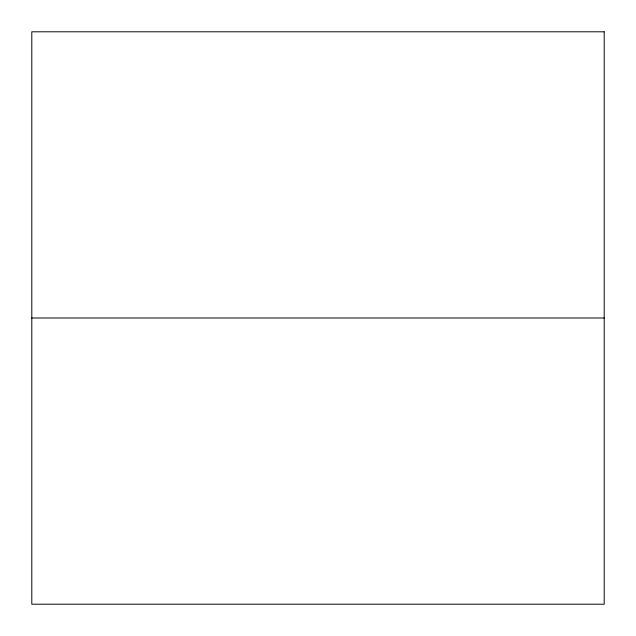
<?xml version="1.0" encoding="UTF-8"?>
<svg xmlns="http://www.w3.org/2000/svg" width="636" height="636" viewBox="0 0 636 636"><rect width="100%" height="100%" fill="white"/><g stroke="black" fill="none" stroke-linecap="round" stroke-linejoin="round"><path stroke-width="0.95" d="M31.8 318L604.2 318M604.2 31.8L31.8 31.8L31.8 604.2L604.2 604.2L604.2 31.8"/></g></svg>
